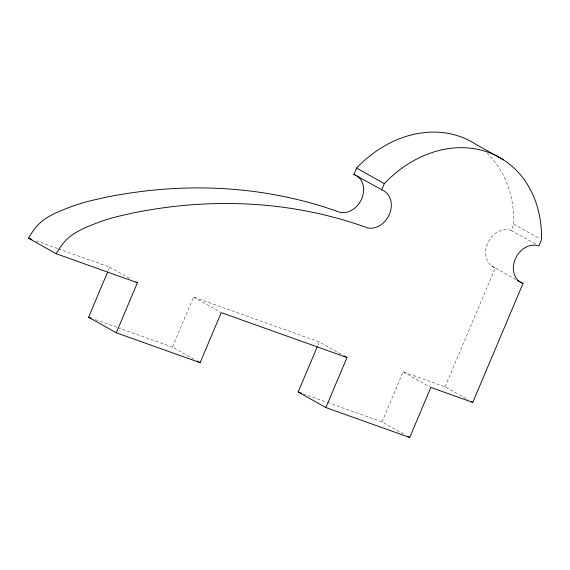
<?xml version="1.0" encoding="UTF-8"?>
<svg xmlns="http://www.w3.org/2000/svg" width="570" height="570" viewBox="0 0 570 570"><rect width="100%" height="100%" fill="white"/><g stroke="black" fill="none" stroke-linecap="round" stroke-linejoin="round"><path stroke-width="0.43" stroke-dasharray="2.85 2.14" d="M108.357 270.38L109.718 267.152L58.646 248.926M193.964 359.235L172.411 347.123L193.558 297.07L319.314 341.943L342.406 354.918M317.953 345.171L319.314 341.943M403.56 434.026L382.014 421.914L403.154 371.861L445.077 386.816L468.162 399.798M445.077 386.816L495.294 267.936A20.442 16.608 -60.7 0 1 487.507 243.554A20.442 16.608 -60.7 0 1 511.155 230.394L513.798 224.138A113.067 91.863 -60.7 0 0 487.343 153.465M36.038 240.861L57.805 248.627M95.283 319.606L117.078 327.38M117.919 327.679L172.411 347.123M303.204 393.799L326.681 402.171M327.515 402.47L382.014 421.914M513.798 224.138L539.961 238.844M511.155 230.394L535.779 244.231M491.497 265.841L516.121 279.685M403.154 371.861L430.094 387.001M193.558 297.07L220.49 312.21M109.718 267.152L131.264 279.264"/><path stroke-width="0.85" d="M356.948 175.809A20.442 16.608 -60.7 0 1 361.373 199.521A20.442 16.608 -60.7 0 1 339.898 212.354L338.16 211.684A592.209 481.173 -60.7 0 0 105.087 197.441L93.01 200.205A207.117 168.285 -60.7 0 0 63.755 209.568C52.575 213.914 41.361 219.464 34.186 229.482A63.035 51.215 -60.7 0 0 28.5 238.174L56.202 253.743A63.035 51.215 -60.7 0 1 61.888 245.05C69.063 235.04 80.277 229.489 91.457 225.143A207.117 168.285 -60.7 0 1 120.712 215.781L132.789 213.016A592.209 481.173 -60.7 0 1 365.869 227.259L367.607 227.922A20.442 16.608 -60.7 0 0 389.296 214.605A20.442 16.608 -60.7 0 0 383.916 190.921L353.892 174.456L356.599 168.043L384.301 183.611A113.067 91.863 -60.7 0 1 488.013 152.219A113.067 91.863 -60.7 0 1 541.5 239.706L538.857 245.962A20.442 16.608 -60.7 0 0 515.209 259.129A20.442 16.608 -60.7 0 0 522.996 283.504L472.779 402.392L430.863 387.429L409.716 437.489L325.876 407.571L347.023 357.518L221.26 312.638L200.12 362.698L116.28 332.78L88.578 317.212L107.673 271.997M116.28 332.78L137.42 282.727L135.881 281.858M381.594 190.031L384.301 183.611M325.876 407.571L298.174 392.003L317.269 346.788M28.5 238.174L31.849 239.364M56.202 253.743L137.42 282.727M88.578 317.212L91.093 318.11M298.174 392.003L301.53 393.2M353.892 174.456L355.438 175.054M503.502 159.857L475.8 144.281A113.067 91.863 -60.7 0 0 356.599 168.043M517.61 280.476L522.996 283.504M471.24 401.522L472.779 402.392M343.945 355.787L347.023 357.518M407.407 436.193L409.716 437.489M197.042 360.967L200.12 362.698"/></g></svg>
